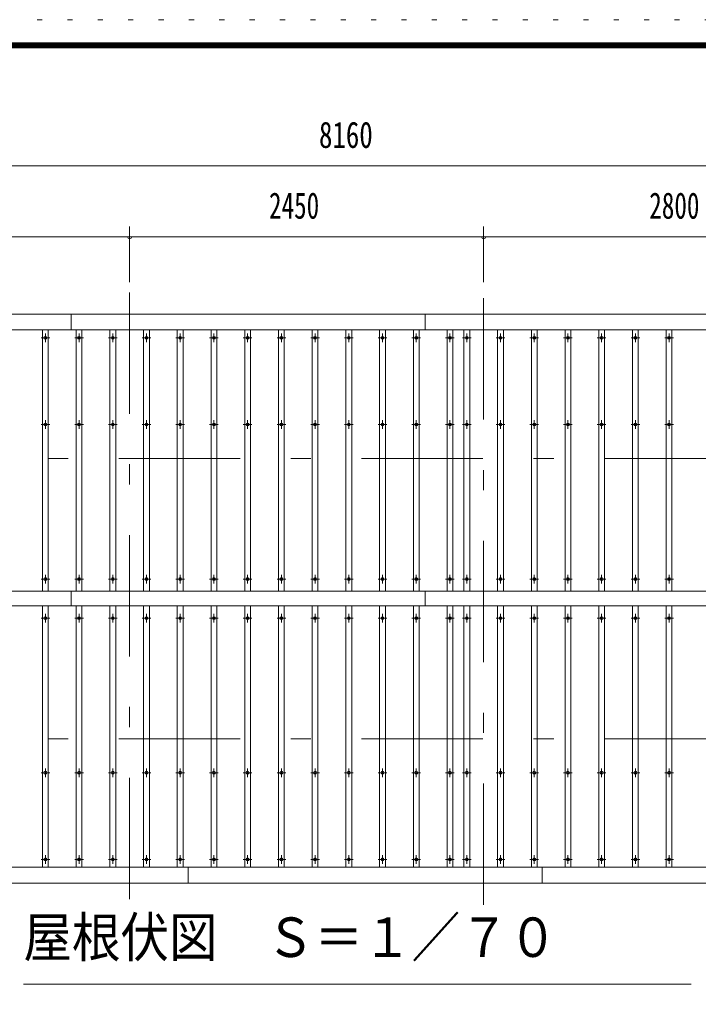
# Model space of a CAD drawing. Units: millimetres, scale not verified. Extents: x -30064 to 30064, y -14150 to 14150.
# Drawn here: x -5103 to -406, y 7334 to 14150 of the extents above; entities that cross this region are included whole.
import ezdxf
from ezdxf.enums import TextEntityAlignment as Align

# ---------------------------------------------------------------- set-up
doc = ezdxf.new("R2010")
doc.units = ezdxf.units.MM
doc.header["$LTSCALE"] = 70
doc.linetypes.add('USER3', pattern=[24, 12, -5, 2, -5])
doc.linetypes.add('USER4', pattern=[3, 0.5, -2.5])
for name, color, linetype, lineweight in [('0-2_1-0BOLD', 7, 'Continuous', 18), ('0-3_1-2CENTER', 3, 'USER3', 18), ('0-4_1-4THIN', 4, 'Continuous', 18), ('0-5_1-5DIM', 3, 'Continuous', 18), ('0-C_F-F', 5, 'Continuous', 18), ('0-D_F-E_J_ADD', 5, 'USER4', 18)]:
    doc.layers.add(name, color=color, linetype=linetype, lineweight=lineweight)
doc.styles.add('ＭＳ ゴシック', font='')
doc.styles.get('ＭＳ ゴシック').set_extended_font_data('MS Gothic')

msp = doc.modelspace()

# ---------------------------------------------------------------- linework, layer by layer
at = {"layer": '0-2_1-0BOLD'}
for p, q in [((-4746.93, 12002.54), (-4746.93, 12112.54)), ((-2296.93, 12112.54), (-2296.93, 12002.54)), ((-6846.93, 12002.54), (1313.07, 12002.54)), ((-4746.93, 10092.03), (-4746.93, 10193.06)), ((-2296.93, 10193.06), (-2296.93, 10092.03)), ((1313.07, 8282.54), (-6846.93, 8282.54)), ((-3936.93, 8282.54), (-3936.93, 8172.54)), ((-1486.93, 8282.54), (-1486.93, 8172.54))]:
    msp.add_line(p, q, dxfattribs=at)
for points in [[(-6846.93, 10193.06), (-6846.93, 12112.54), (1313.07, 12112.54), (1313.07, 10193.06)], [(1313.07, 8172.54), (-6846.93, 8172.54), (-6846.93, 10092.03), (1313.07, 10092.03)]]:
    msp.add_lwpolyline(points, close=True, dxfattribs=at)
for centre in [(-4925.26, 11947.54), (-4691.93, 11947.54), (-4458.59, 11947.54), (-4225.26, 11947.54), (-3991.93, 11947.54), (-3758.59, 11947.54), (-3525.26, 11947.54), (-3291.93, 11947.54), (-3058.59, 11947.54), (-2825.26, 11947.54), (-2591.93, 11947.54), (-2358.59, 11947.54), (-2125.26, 11947.54), (-2008.59, 11947.54), (-1775.26, 11947.54), (-1541.93, 11947.54), (-1308.59, 11947.54), (-1075.26, 11947.54), (-841.93, 11947.54), (-608.59, 11947.54), (-4925.26, 11347.54), (-4691.93, 11347.54), (-4458.59, 11347.54), (-4225.26, 11347.54), (-3991.93, 11347.54), (-3758.59, 11347.54), (-3525.26, 11347.54), (-3291.93, 11347.54), (-3058.59, 11347.54), (-2825.26, 11347.54), (-2591.93, 11347.54), (-2358.59, 11347.54), (-2125.26, 11347.54), (-2008.59, 11347.54), (-1775.26, 11347.54), (-1541.93, 11347.54), (-1308.59, 11347.54), (-1075.26, 11347.54), (-841.93, 11347.54), (-608.59, 11347.54), (-4925.26, 10277.54), (-4691.93, 10277.54), (-4458.59, 10277.54), (-4225.26, 10277.54), (-3991.93, 10277.54), (-3758.59, 10277.54), (-3525.26, 10277.54), (-3291.93, 10277.54), (-3058.59, 10277.54), (-2825.26, 10277.54), (-2591.93, 10277.54), (-2358.59, 10277.54), (-2125.26, 10277.54), (-2008.59, 10277.54), (-1775.26, 10277.54), (-1541.93, 10277.54), (-1308.59, 10277.54), (-1075.26, 10277.54), (-841.93, 10277.54), (-608.59, 10277.54), (-4925.26, 10007.54), (-4691.93, 10007.54), (-4458.59, 10007.54), (-4225.26, 10007.54), (-3991.93, 10007.54), (-3758.59, 10007.54), (-3525.26, 10007.54), (-3291.93, 10007.54), (-3058.59, 10007.54), (-2825.26, 10007.54), (-2591.93, 10007.54), (-2358.59, 10007.54), (-2125.26, 10007.54), (-2008.59, 10007.54), (-1775.26, 10007.54), (-1541.93, 10007.54), (-1308.59, 10007.54), (-1075.26, 10007.54), (-841.93, 10007.54), (-608.59, 10007.54), (-4925.26, 8937.55), (-4691.93, 8937.55), (-4458.59, 8937.55), (-4225.26, 8937.55), (-3991.93, 8937.55), (-3758.59, 8937.55), (-3525.26, 8937.55), (-3291.93, 8937.55), (-3058.59, 8937.55), (-2825.26, 8937.55), (-2591.93, 8937.55), (-2358.59, 8937.55), (-2125.26, 8937.55), (-2008.59, 8937.55), (-1775.26, 8937.55), (-1541.93, 8937.55), (-1308.59, 8937.55), (-1075.26, 8937.55), (-841.93, 8937.55), (-608.59, 8937.55), (-4925.26, 8337.55), (-4691.93, 8337.55), (-4458.59, 8337.55), (-4225.26, 8337.55), (-3991.93, 8337.55), (-3758.59, 8337.55), (-3525.26, 8337.55), (-3291.93, 8337.55), (-3058.59, 8337.55), (-2825.26, 8337.55), (-2591.93, 8337.55), (-2358.59, 8337.55), (-2125.26, 8337.55), (-2008.59, 8337.55), (-1775.26, 8337.55), (-1541.93, 8337.55), (-1308.59, 8337.55), (-1075.26, 8337.55), (-841.93, 8337.55), (-608.59, 8337.55)]:
    msp.add_circle(centre, 10, dxfattribs=at)
at = {"layer": '0-3_1-2CENTER'}
for p, q in [((-4341.93, 12262.55), (-4341.93, 8022.54)), ((-1891.93, 8022.54), (-1891.93, 12262.55)), ((-4955.26, 11947.54), (-4895.26, 11947.54)), ((-4925.26, 11977.54), (-4925.26, 11917.54)), ((-4721.93, 11947.54), (-4661.93, 11947.54)), ((-4691.93, 11977.54), (-4691.93, 11917.54)), ((-4488.6, 11947.54), (-4428.6, 11947.54)), ((-4458.59, 11977.54), (-4458.59, 11917.54)), ((-4255.26, 11947.54), (-4195.26, 11947.54)), ((-4225.26, 11977.54), (-4225.26, 11917.54)), ((-4021.93, 11947.54), (-3961.93, 11947.54)), ((-3991.93, 11977.54), (-3991.93, 11917.54)), ((-3788.6, 11947.54), (-3728.6, 11947.54)), ((-3758.59, 11977.54), (-3758.59, 11917.54)), ((-3555.26, 11947.54), (-3495.26, 11947.54)), ((-3525.26, 11977.54), (-3525.26, 11917.54)), ((-3321.93, 11947.54), (-3261.93, 11947.54)), ((-3291.93, 11977.54), (-3291.93, 11917.54)), ((-3088.6, 11947.54), (-3028.6, 11947.54)), ((-3058.59, 11977.54), (-3058.59, 11917.54)), ((-2855.26, 11947.54), (-2795.26, 11947.54)), ((-2825.26, 11977.54), (-2825.26, 11917.54)), ((-2621.93, 11947.54), (-2561.93, 11947.54)), ((-2591.93, 11977.54), (-2591.93, 11917.54)), ((-2388.6, 11947.54), (-2328.6, 11947.54)), ((-2358.59, 11977.54), (-2358.59, 11917.54)), ((-2155.26, 11947.54), (-2095.26, 11947.54)), ((-2125.26, 11917.54), (-2125.26, 11977.54)), ((-2038.59, 11947.54), (-1978.59, 11947.54)), ((-2008.59, 11977.54), (-2008.59, 11917.54)), ((-1805.26, 11947.54), (-1745.26, 11947.54)), ((-1775.26, 11977.54), (-1775.26, 11917.54)), ((-1571.93, 11947.54), (-1511.93, 11947.54)), ((-1541.93, 11977.54), (-1541.93, 11917.54)), ((-1338.59, 11947.54), (-1278.59, 11947.54)), ((-1308.59, 11977.54), (-1308.59, 11917.54)), ((-1105.26, 11947.54), (-1045.26, 11947.54)), ((-1075.26, 11977.54), (-1075.26, 11917.54)), ((-871.93, 11947.54), (-811.93, 11947.54)), ((-841.93, 11977.54), (-841.93, 11917.54)), ((-638.59, 11947.54), (-578.59, 11947.54)), ((-608.59, 11977.54), (-608.59, 11917.54)), ((-4955.26, 11347.54), (-4895.26, 11347.54)), ((-4925.26, 11317.54), (-4925.26, 11377.54)), ((-4661.93, 11347.54), (-4721.93, 11347.54)), ((-4691.93, 11377.54), (-4691.93, 11317.54)), ((-4488.6, 11347.54), (-4428.6, 11347.54)), ((-4458.59, 11317.54), (-4458.59, 11377.54)), ((-4195.26, 11347.54), (-4255.26, 11347.54)), ((-4225.26, 11377.54), (-4225.26, 11317.54)), ((-4021.93, 11347.54), (-3961.93, 11347.54)), ((-3991.93, 11317.54), (-3991.93, 11377.54)), ((-3728.6, 11347.54), (-3788.6, 11347.54)), ((-3758.59, 11377.54), (-3758.59, 11317.54)), ((-3555.26, 11347.54), (-3495.26, 11347.54)), ((-3525.26, 11317.54), (-3525.26, 11377.54)), ((-3261.93, 11347.54), (-3321.93, 11347.54)), ((-3291.93, 11377.54), (-3291.93, 11317.54)), ((-3088.6, 11347.54), (-3028.6, 11347.54)), ((-3058.59, 11317.54), (-3058.59, 11377.54)), ((-2795.26, 11347.54), (-2855.26, 11347.54)), ((-2825.26, 11377.54), (-2825.26, 11317.54)), ((-2621.93, 11347.54), (-2561.93, 11347.54)), ((-2591.93, 11317.54), (-2591.93, 11377.54)), ((-2328.6, 11347.54), (-2388.6, 11347.54)), ((-2358.59, 11377.54), (-2358.59, 11317.54)), ((-2155.26, 11347.54), (-2095.26, 11347.54)), ((-2125.26, 11377.54), (-2125.26, 11317.54)), ((-2038.59, 11347.54), (-1978.59, 11347.54)), ((-2008.59, 11317.54), (-2008.59, 11377.54)), ((-1805.26, 11347.54), (-1745.26, 11347.54)), ((-1775.26, 11317.54), (-1775.26, 11377.54)), ((-1511.93, 11347.54), (-1571.93, 11347.54)), ((-1541.93, 11377.54), (-1541.93, 11317.54)), ((-1338.59, 11347.54), (-1278.59, 11347.54)), ((-1308.59, 11317.54), (-1308.59, 11377.54)), ((-1045.26, 11347.54), (-1105.26, 11347.54)), ((-1075.26, 11377.54), (-1075.26, 11317.54)), ((-871.93, 11347.54), (-811.93, 11347.54)), ((-841.93, 11317.54), (-841.93, 11377.54)), ((-578.59, 11347.54), (-638.59, 11347.54)), ((-608.59, 11377.54), (-608.59, 11317.54)), ((1463.07, 11112.54), (-6996.93, 11112.54)), ((-4925.26, 10307.54), (-4925.26, 10247.54)), ((-4691.93, 10247.54), (-4691.93, 10307.54)), ((-4458.59, 10307.54), (-4458.59, 10247.54)), ((-4225.26, 10247.54), (-4225.26, 10307.54)), ((-3991.93, 10307.54), (-3991.93, 10247.54)), ((-3758.59, 10247.54), (-3758.59, 10307.54)), ((-3525.26, 10307.54), (-3525.26, 10247.54)), ((-3291.93, 10247.54), (-3291.93, 10307.54)), ((-3058.59, 10307.54), (-3058.59, 10247.54)), ((-2825.26, 10247.54), (-2825.26, 10307.54)), ((-2591.93, 10307.54), (-2591.93, 10247.54)), ((-2358.59, 10247.54), (-2358.59, 10307.54)), ((-2125.26, 10307.54), (-2125.26, 10247.54)), ((-2008.59, 10247.54), (-2008.59, 10307.54)), ((-1775.26, 10307.54), (-1775.26, 10247.54)), ((-1541.93, 10247.54), (-1541.93, 10307.54)), ((-1308.59, 10307.54), (-1308.59, 10247.54)), ((-1075.26, 10247.54), (-1075.26, 10307.54)), ((-841.93, 10307.54), (-841.93, 10247.54)), ((-608.59, 10247.54), (-608.59, 10307.54)), ((-4895.26, 10277.54), (-4955.26, 10277.54)), ((-4661.93, 10277.54), (-4721.93, 10277.54)), ((-4428.6, 10277.54), (-4488.6, 10277.54)), ((-4195.26, 10277.54), (-4255.26, 10277.54)), ((-3961.93, 10277.54), (-4021.93, 10277.54)), ((-3728.6, 10277.54), (-3788.6, 10277.54)), ((-3495.26, 10277.54), (-3555.26, 10277.54)), ((-3261.93, 10277.54), (-3321.93, 10277.54)), ((-3028.6, 10277.54), (-3088.6, 10277.54)), ((-2795.26, 10277.54), (-2855.26, 10277.54)), ((-2561.93, 10277.54), (-2621.93, 10277.54)), ((-2328.6, 10277.54), (-2388.6, 10277.54)), ((-2095.26, 10277.54), (-2155.26, 10277.54)), ((-1978.59, 10277.54), (-2038.59, 10277.54)), ((-1745.26, 10277.54), (-1805.26, 10277.54)), ((-1511.93, 10277.54), (-1571.93, 10277.54)), ((-1278.59, 10277.54), (-1338.59, 10277.54)), ((-1045.26, 10277.54), (-1105.26, 10277.54)), ((-811.93, 10277.54), (-871.93, 10277.54)), ((-578.59, 10277.54), (-638.59, 10277.54)), ((-4925.26, 10037.55), (-4925.26, 9977.55)), ((-4691.93, 9977.55), (-4691.93, 10037.55)), ((-4458.59, 10037.55), (-4458.59, 9977.55)), ((-4225.26, 9977.55), (-4225.26, 10037.55)), ((-3991.93, 10037.55), (-3991.93, 9977.55)), ((-3758.59, 9977.55), (-3758.59, 10037.55)), ((-3525.26, 10037.55), (-3525.26, 9977.55)), ((-3291.93, 9977.55), (-3291.93, 10037.55)), ((-3058.59, 10037.55), (-3058.59, 9977.55)), ((-2825.26, 9977.55), (-2825.26, 10037.55)), ((-2591.93, 10037.55), (-2591.93, 9977.55)), ((-2358.59, 9977.55), (-2358.59, 10037.55)), ((-2125.26, 9977.55), (-2125.26, 10037.55)), ((-2008.59, 10037.55), (-2008.59, 9977.55)), ((-1775.26, 10037.55), (-1775.26, 9977.55)), ((-1541.93, 9977.55), (-1541.93, 10037.55)), ((-1308.59, 10037.55), (-1308.59, 9977.55)), ((-1075.26, 9977.55), (-1075.26, 10037.55)), ((-841.93, 10037.55), (-841.93, 9977.55)), ((-608.59, 9977.55), (-608.59, 10037.55)), ((-4895.26, 10007.54), (-4955.26, 10007.54)), ((-4661.93, 10007.54), (-4721.93, 10007.54)), ((-4428.6, 10007.54), (-4488.6, 10007.54)), ((-4195.26, 10007.54), (-4255.26, 10007.54)), ((-3961.93, 10007.54), (-4021.93, 10007.54)), ((-3728.6, 10007.54), (-3788.6, 10007.54)), ((-3495.26, 10007.54), (-3555.26, 10007.54)), ((-3261.93, 10007.54), (-3321.93, 10007.54)), ((-3028.6, 10007.54), (-3088.6, 10007.54)), ((-2795.26, 10007.54), (-2855.26, 10007.54)), ((-2561.93, 10007.54), (-2621.93, 10007.54)), ((-2328.6, 10007.54), (-2388.6, 10007.54)), ((-2095.26, 10007.54), (-2155.26, 10007.54)), ((-1978.59, 10007.54), (-2038.59, 10007.54)), ((-1745.26, 10007.54), (-1805.26, 10007.54)), ((-1511.93, 10007.54), (-1571.93, 10007.54)), ((-1278.59, 10007.54), (-1338.59, 10007.54)), ((-1045.26, 10007.54), (-1105.26, 10007.54)), ((-811.93, 10007.54), (-871.93, 10007.54)), ((-578.59, 10007.54), (-638.59, 10007.54)), ((1463.07, 9172.54), (-6996.93, 9172.54)), ((-4955.26, 8937.55), (-4895.26, 8937.55)), ((-4925.26, 8967.55), (-4925.26, 8907.54)), ((-4661.93, 8937.55), (-4721.93, 8937.55)), ((-4691.93, 8907.54), (-4691.93, 8967.55)), ((-4488.6, 8937.55), (-4428.6, 8937.55)), ((-4458.59, 8967.55), (-4458.59, 8907.54)), ((-4195.26, 8937.55), (-4255.26, 8937.55)), ((-4225.26, 8907.54), (-4225.26, 8967.55)), ((-4021.93, 8937.55), (-3961.93, 8937.55)), ((-3991.93, 8967.55), (-3991.93, 8907.54)), ((-3728.6, 8937.55), (-3788.6, 8937.55)), ((-3758.59, 8907.54), (-3758.59, 8967.55)), ((-3555.26, 8937.55), (-3495.26, 8937.55)), ((-3525.26, 8967.55), (-3525.26, 8907.54)), ((-3261.93, 8937.55), (-3321.93, 8937.55)), ((-3291.93, 8907.54), (-3291.93, 8967.55)), ((-3088.6, 8937.55), (-3028.6, 8937.55)), ((-3058.59, 8967.55), (-3058.59, 8907.54)), ((-2795.26, 8937.55), (-2855.26, 8937.55)), ((-2825.26, 8907.54), (-2825.26, 8967.55)), ((-2621.93, 8937.55), (-2561.93, 8937.55)), ((-2591.93, 8967.55), (-2591.93, 8907.54)), ((-2328.6, 8937.55), (-2388.6, 8937.55)), ((-2358.59, 8907.54), (-2358.59, 8967.55)), ((-2155.26, 8937.55), (-2095.26, 8937.55)), ((-2125.26, 8907.54), (-2125.26, 8967.55)), ((-2038.59, 8937.55), (-1978.59, 8937.55)), ((-2008.59, 8967.55), (-2008.59, 8907.54)), ((-1805.26, 8937.55), (-1745.26, 8937.55)), ((-1775.26, 8967.55), (-1775.26, 8907.54)), ((-1511.93, 8937.55), (-1571.93, 8937.55)), ((-1541.93, 8907.54), (-1541.93, 8967.55)), ((-1338.59, 8937.55), (-1278.59, 8937.55)), ((-1308.59, 8967.55), (-1308.59, 8907.54)), ((-1045.26, 8937.55), (-1105.26, 8937.55)), ((-1075.26, 8907.54), (-1075.26, 8967.55)), ((-871.93, 8937.55), (-811.93, 8937.55)), ((-841.93, 8967.55), (-841.93, 8907.54)), ((-578.59, 8937.55), (-638.59, 8937.55)), ((-608.59, 8907.54), (-608.59, 8967.55)), ((-4895.26, 8337.55), (-4955.26, 8337.55)), ((-4925.26, 8367.55), (-4925.26, 8307.55)), ((-4661.93, 8337.55), (-4721.93, 8337.55)), ((-4691.93, 8307.55), (-4691.93, 8367.55)), ((-4428.6, 8337.55), (-4488.6, 8337.55)), ((-4458.59, 8367.55), (-4458.59, 8307.55)), ((-4195.26, 8337.55), (-4255.26, 8337.55)), ((-4225.26, 8307.55), (-4225.26, 8367.55)), ((-3961.93, 8337.55), (-4021.93, 8337.55)), ((-3991.93, 8367.55), (-3991.93, 8307.55)), ((-3728.6, 8337.55), (-3788.6, 8337.55)), ((-3758.59, 8307.55), (-3758.59, 8367.55)), ((-3495.26, 8337.55), (-3555.26, 8337.55)), ((-3525.26, 8367.55), (-3525.26, 8307.55)), ((-3261.93, 8337.55), (-3321.93, 8337.55)), ((-3291.93, 8307.55), (-3291.93, 8367.55)), ((-3028.6, 8337.55), (-3088.6, 8337.55)), ((-3058.59, 8367.55), (-3058.59, 8307.55)), ((-2795.26, 8337.55), (-2855.26, 8337.55)), ((-2825.26, 8307.55), (-2825.26, 8367.55)), ((-2561.93, 8337.55), (-2621.93, 8337.55)), ((-2591.93, 8367.55), (-2591.93, 8307.55)), ((-2328.6, 8337.55), (-2388.6, 8337.55)), ((-2358.59, 8307.55), (-2358.59, 8367.55)), ((-2095.26, 8337.55), (-2155.26, 8337.55)), ((-2125.26, 8307.55), (-2125.26, 8367.55)), ((-1978.59, 8337.55), (-2038.59, 8337.55)), ((-2008.59, 8367.55), (-2008.59, 8307.55)), ((-1745.26, 8337.55), (-1805.26, 8337.55)), ((-1775.26, 8367.55), (-1775.26, 8307.55)), ((-1511.93, 8337.55), (-1571.93, 8337.55)), ((-1541.93, 8367.55), (-1541.93, 8307.55)), ((-1278.59, 8337.55), (-1338.59, 8337.55)), ((-1308.59, 8367.55), (-1308.59, 8307.55)), ((-1045.26, 8337.55), (-1105.26, 8337.55)), ((-1075.26, 8367.55), (-1075.26, 8307.55)), ((-811.93, 8337.55), (-871.93, 8337.55)), ((-841.93, 8367.55), (-841.93, 8307.55)), ((-578.59, 8337.55), (-638.59, 8337.55)), ((-608.59, 8367.55), (-608.59, 8307.55))]:
    msp.add_line(p, q, dxfattribs=at)
at = {"layer": '0-4_1-4THIN'}
for p, q in [((-4945.26, 12002.54), (-4945.26, 10193.05)), ((-4905.27, 10193.05), (-4905.27, 12002.54)), ((-4711.93, 10193.05), (-4711.93, 12002.54)), ((-4671.93, 12002.54), (-4671.93, 10193.05)), ((-4478.6, 12002.54), (-4478.6, 10193.05)), ((-4438.6, 10193.05), (-4438.6, 12002.54)), ((-4245.26, 10193.05), (-4245.26, 12002.54)), ((-4205.27, 12002.54), (-4205.27, 10193.05)), ((-4011.93, 12002.54), (-4011.93, 10193.05)), ((-3971.93, 10193.05), (-3971.93, 12002.54)), ((-3778.6, 10193.05), (-3778.6, 12002.54)), ((-3738.6, 12002.54), (-3738.6, 10193.05)), ((-3545.26, 12002.54), (-3545.26, 10193.05)), ((-3505.27, 10193.05), (-3505.27, 12002.54)), ((-3311.93, 10193.05), (-3311.93, 12002.54)), ((-3271.93, 12002.54), (-3271.93, 10193.05)), ((-3078.6, 12002.54), (-3078.6, 10193.05)), ((-3038.6, 10193.05), (-3038.6, 12002.54)), ((-2845.26, 10193.05), (-2845.26, 12002.54)), ((-2805.27, 12002.54), (-2805.27, 10193.05)), ((-2611.93, 12002.54), (-2611.93, 10193.05)), ((-2571.93, 10193.05), (-2571.93, 12002.54)), ((-2378.6, 10193.05), (-2378.6, 12002.54)), ((-2338.6, 12002.54), (-2338.6, 10193.05)), ((-2145.26, 12002.54), (-2145.26, 10193.05)), ((-2105.27, 10193.05), (-2105.27, 12002.54)), ((-2028.6, 12002.54), (-2028.6, 10193.05)), ((-1988.6, 10193.05), (-1988.6, 12002.54)), ((-1795.27, 10193.05), (-1795.27, 12002.54)), ((-1755.26, 12002.54), (-1755.26, 10193.05)), ((-1561.93, 12002.54), (-1561.93, 10193.05)), ((-1521.93, 10193.05), (-1521.93, 12002.54)), ((-1328.6, 10193.05), (-1328.6, 12002.54)), ((-1288.6, 12002.54), (-1288.6, 10193.05)), ((-1095.27, 12002.54), (-1095.27, 10193.05)), ((-1055.26, 10193.05), (-1055.26, 12002.54)), ((-861.93, 10193.05), (-861.93, 12002.54)), ((-821.93, 12002.54), (-821.93, 10193.05)), ((-628.6, 12002.54), (-628.6, 10193.05)), ((-588.6, 10193.05), (-588.6, 12002.54)), ((-4945.26, 10092.04), (-4945.26, 8282.55)), ((-4905.27, 8282.55), (-4905.27, 10092.04)), ((-4711.93, 8282.55), (-4711.93, 10092.04)), ((-4671.93, 10092.04), (-4671.93, 8282.55)), ((-4478.6, 10092.04), (-4478.6, 8282.55)), ((-4438.6, 8282.55), (-4438.6, 10092.04)), ((-4245.26, 8282.55), (-4245.26, 10092.04)), ((-4205.27, 10092.04), (-4205.27, 8282.55)), ((-4011.93, 10092.04), (-4011.93, 8282.55)), ((-3971.93, 8282.55), (-3971.93, 10092.04)), ((-3778.6, 8282.55), (-3778.6, 10092.04)), ((-3738.6, 10092.04), (-3738.6, 8282.55)), ((-3545.26, 10092.04), (-3545.26, 8282.55)), ((-3505.27, 8282.55), (-3505.27, 10092.04)), ((-3311.93, 8282.55), (-3311.93, 10092.04)), ((-3271.93, 10092.04), (-3271.93, 8282.55)), ((-3078.6, 10092.04), (-3078.6, 8282.55)), ((-3038.6, 8282.55), (-3038.6, 10092.04)), ((-2845.26, 8282.55), (-2845.26, 10092.04)), ((-2805.27, 10092.04), (-2805.27, 8282.55)), ((-2611.93, 10092.04), (-2611.93, 8282.55)), ((-2571.93, 8282.55), (-2571.93, 10092.04)), ((-2378.6, 8282.55), (-2378.6, 10092.04)), ((-2338.6, 10092.04), (-2338.6, 8282.55)), ((-2145.26, 10092.04), (-2145.26, 8282.55)), ((-2105.27, 8282.55), (-2105.27, 10092.04)), ((-2028.6, 10092.04), (-2028.6, 8282.55)), ((-1988.6, 8282.55), (-1988.6, 10092.04)), ((-1795.27, 8282.55), (-1795.27, 10092.04)), ((-1755.26, 10092.04), (-1755.26, 8282.55)), ((-1561.93, 10092.04), (-1561.93, 8282.55)), ((-1521.93, 8282.55), (-1521.93, 10092.04)), ((-1328.6, 8282.55), (-1328.6, 10092.04)), ((-1288.6, 10092.04), (-1288.6, 8282.55)), ((-1095.27, 10092.04), (-1095.27, 8282.55)), ((-1055.26, 8282.55), (-1055.26, 10092.04)), ((-861.93, 8282.55), (-861.93, 10092.04)), ((-821.93, 10092.04), (-821.93, 8282.55)), ((-628.6, 10092.04), (-628.6, 8282.55)), ((-588.6, 8282.55), (-588.6, 10092.04))]:
    msp.add_line(p, q, dxfattribs=at)
at = {"layer": '0-5_1-5DIM'}
for p, q in [((-6846.93, 13137.54), (1313.07, 13137.54)), ((-4341.93, 12717.54), (-4341.93, 12332.55)), ((-1891.93, 12332.55), (-1891.93, 12717.54)), ((-6441.93, 12647.54), (-4341.93, 12647.54)), ((-4327.93, 12647.54), (-4355.93, 12647.54)), ((-4341.93, 12647.54), (-1891.93, 12647.54)), ((-1877.93, 12647.54), (-1905.93, 12647.54)), ((-1891.93, 12647.54), (908.07, 12647.54)), ((-5076.93, 7472.54), (-456.92, 7472.54))]:
    msp.add_line(p, q, dxfattribs=at)
for centre in [(-4341.93, 12647.54), (-1891.93, 12647.54)]:
    msp.add_arc(centre, 14, 180, 0, dxfattribs=at)
at = {"layer": '0-C_F-F'}
for points in [[(30063.62, -14150), (-10116.38, -14150), (-10116.38, 13990), (30063.62, 13990)], [(30060.12, -14146.5), (-10112.88, -14146.5), (-10112.88, 13986.5), (30060.12, 13986.5)], [(30056.62, -14143), (30056.62, 13983), (-10109.38, 13983), (-10109.38, -14143)], [(30053.12, -14139.5), (30053.12, 13979.5), (-10105.88, 13979.5), (-10105.88, -14139.5)], [(30049.62, -14136), (30049.62, 13976), (-10102.38, 13976), (-10102.38, -14136)], [(30046.12, -14132.5), (-10098.88, -14132.5), (-10098.88, 13972.5), (30046.12, 13972.5)], [(30042.62, -14129), (30042.62, 13969), (-10095.38, 13969), (-10095.38, -14129)], [(30039.12, -14125.5), (30039.12, 13965.5), (-10091.88, 13965.5), (-10091.88, -14125.5)], [(30035.62, -14122), (30035.62, 13962), (-10088.38, 13962), (-10088.38, -14122)], [(30032.12, -14118.5), (30032.12, 13958.5), (-10084.88, 13958.5), (-10084.88, -14118.5)], [(30028.62, -14115), (30028.62, 13955), (-10081.38, 13955), (-10081.38, -14115)]]:
    msp.add_lwpolyline(points, close=True, dxfattribs=at)
at = {"layer": '0-D_F-E_J_ADD'}
msp.add_lwpolyline([(1563.62, 5750), (1563.62, 14150), (-10316.38, 14150), (-10316.38, 5750)], close=True, dxfattribs=at)

# ---------------------------------------------------------------- texts
at = {"layer": '0-5_1-5DIM', "color": 7, "style": 'ＭＳ ゴシック'}
for s, height, width, p in [('8160', 182.3, 0.75, (-3031.45, 13207.54)), ('2450', 182.3, 0.7, (-3377.34, 12717.54)), ('2800', 182.3, 0.7, (-745.71, 12717.54)), ('屋根伏図\u3000Ｓ＝１／７０', 273.5, 0.9, (-5076.93, 7579.85))]:
    msp.add_text(s, height=height, dxfattribs=dict(at, width=width)).set_placement(p, align=Align.BOTTOM_LEFT)

doc.saveas('drawing.dxf')
